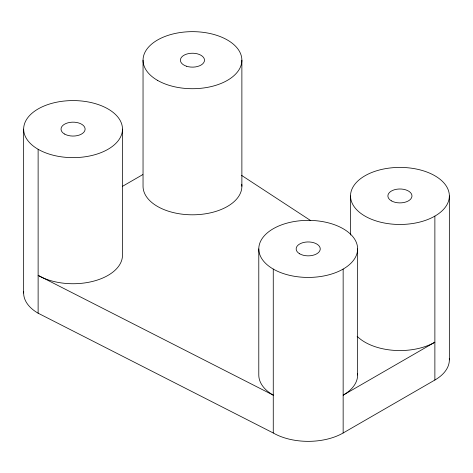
<?xml version="1.0" encoding="UTF-8"?>
<svg xmlns="http://www.w3.org/2000/svg" width="473" height="473" viewBox="0 0 473 473"><rect width="100%" height="100%" fill="white"/><g stroke="black" fill="none" stroke-linecap="round" stroke-linejoin="round"><path stroke-width="0.71" d="M122.401 186.374L142.828 174.578M23.703 291.681A49.417 28.534 0 0 0 38.124 313.203L273.264 432.99A49.417 28.534 0 0 0 343.15 432.99L434.876 380.032A49.417 28.534 0 0 0 449.297 358.51M241.602 175.394L310.761 220.643M449.35 195.94A49.417 28.534 0 0 1 375.225 220.649A49.417 28.534 0 0 1 375.225 171.232A49.417 28.534 0 0 1 449.35 195.94L449.35 359.858M434.876 216.114L434.876 380.032M357.623 248.899A49.417 28.534 0 0 1 283.498 273.607A49.417 28.534 0 0 1 283.498 224.19A49.417 28.534 0 0 1 357.623 248.899L357.623 374.988M350.517 195.94L350.517 235.022M343.15 269.072L343.15 432.99M273.264 269.072L273.264 432.99M258.79 248.899L258.79 374.988A49.417 28.534 0 0 0 273.264 395.162L38.124 275.381A49.417 28.534 0 0 0 91.981 281.565A49.417 28.534 0 0 0 122.483 255.201L122.483 129.111M241.874 60.183L241.874 186.273M143.041 60.183L143.041 186.273A49.417 28.534 0 0 0 194.214 214.789A49.417 28.534 0 0 0 241.75 184.245M38.124 149.285A49.417 28.534 0 0 0 120.798 136.496A49.417 28.534 0 0 0 60.278 101.553A49.417 28.534 0 0 0 38.124 149.285L38.124 313.203M23.65 129.111L23.65 293.029M357.57 373.64A49.417 28.534 0 0 1 343.15 395.162L434.876 342.204A49.417 28.534 0 0 1 357.139 336.297M157.515 80.357A49.417 28.534 0 0 0 240.189 67.568A49.417 28.534 0 0 0 179.669 32.625A49.417 28.534 0 0 0 157.515 80.357M299.687 253.818A12.044 6.953 0 0 0 319.843 250.696A12.044 6.953 0 0 0 305.091 242.182A12.044 6.953 0 0 0 299.687 253.818M186.433 66.208A12.044 6.953 0 0 0 204.502 60.183A12.044 6.953 0 0 0 186.433 54.159A12.044 6.953 0 0 0 186.433 66.208M391.413 200.859A12.044 6.953 0 0 0 411.569 197.738A12.044 6.953 0 0 0 396.817 189.224A12.044 6.953 0 0 0 391.413 200.859M64.553 134.03A12.044 6.953 0 0 0 84.702 130.915A12.044 6.953 0 0 0 69.951 122.395A12.044 6.953 0 0 0 64.553 134.03"/></g></svg>
